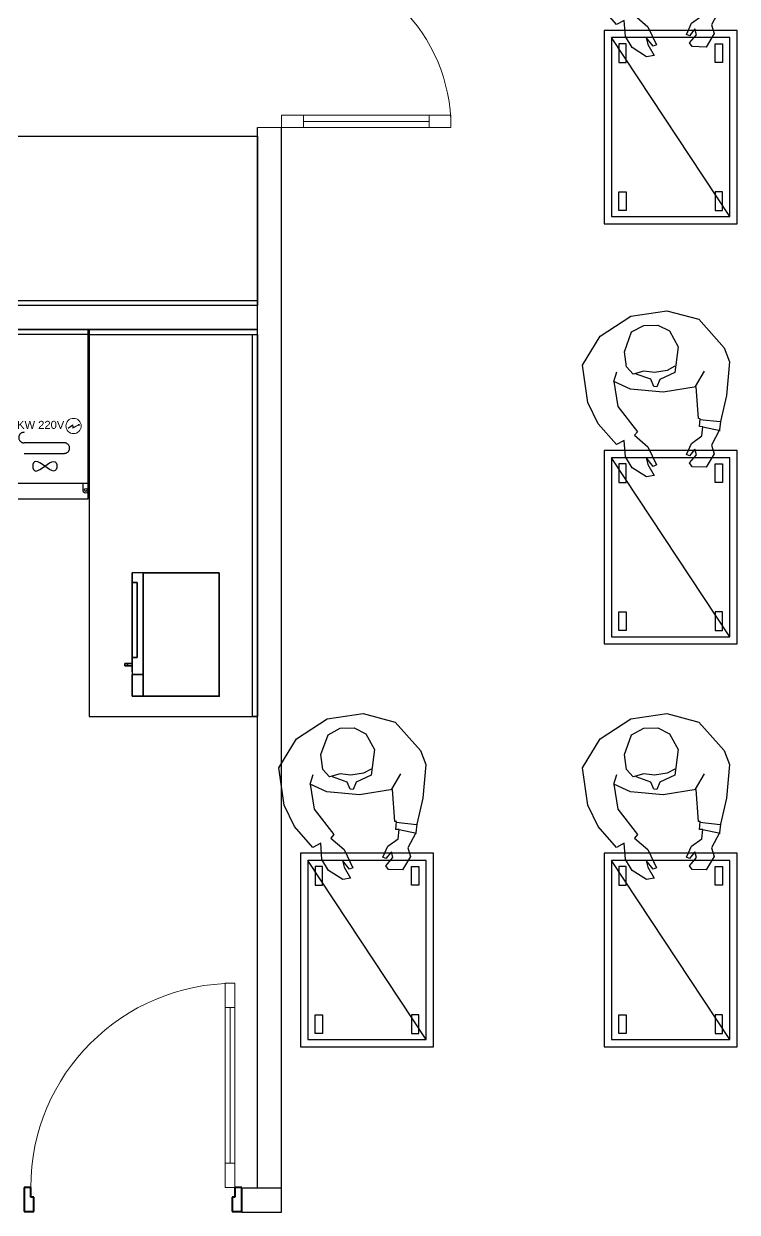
# Model space of a CAD drawing. Header units: millimetres. Extents: x 1531071 to 1560283, y -701792 to -691067.
# Drawn here: x 1553820.6 to 1554115.5, y -700198.1 to -699706.7 of the extents above; entities that cross this region are included whole.
import ezdxf

# ---------------------------------------------------------------- set-up
doc = ezdxf.new("R2010")
doc.units = ezdxf.units.MM
doc.header["$LTSCALE"] = 20
doc.header["$MEASUREMENT"] = 0
doc.linetypes.add('DASHED', pattern=[19.05, 12.7, -6.35])
for name, color, linetype, lineweight in [('0 CE DOOR', 150, 'Continuous', 18), ('GRC-Ekipman', 4, 'Continuous', 25), ('wall ext', 30, 'Continuous', 30)]:
    doc.layers.add(name, color=color, linetype=linetype, lineweight=lineweight)
for name, color, linetype in [('Kıtc-002 Çizgi', 7, 'Continuous'), ('Kıtc-011 Elk Tes Yazı 001', 1, 'Continuous'), ('Kıtc-014 Elk Tes İşaretler', 1, 'Continuous'), ('Kıtc-039 İnsan', 32, 'Continuous'), ('SOŞUK ODA PANELİ', 4, 'Continuous')]:
    doc.layers.add(name, color=color, linetype=linetype)
for name, color, linetype, lineweight, true_color in [('Двери ArchiCAD_Ном._пера__23', 7, 'Continuous', 40, 0xff6600), ('Двери ArchiCAD_Ном._пера__3', 7, 'Continuous', 20, 0xff6600), ('Двери ArchiCAD_Ном._пера__47', 7, 'Continuous', 25, 0x373737), ('Окна ArchiCAD_Ном._пера__3', 7, 'Continuous', 20, 0xff6600)]:
    doc.layers.add(name, color=color, linetype=linetype, lineweight=lineweight, true_color=true_color)
doc.styles.get("Standard").update_dxf_attribs({"font": 'tahoma.ttf', "height": 10})

# ---------------------------------------------------------------- blocks, each defined once
blk = doc.blocks.new('Однопольная дверь 17')
at = {"layer": 'Двери ArchiCAD_Ном._пера__23', "linetype": 'Continuous'}
for p, q in [((-422, 0), (-450, 0)), ((-450, 0), (-450, -100)), ((-422, -40), (-422, 0)), ((450, 0), (422, 0)), ((422, 0), (422, -40)), ((450, -100), (450, 0)), ((-410, -40), (-422, -40)), ((-410, -100), (-410, -40)), ((422, -40), (410, -40)), ((410, -40), (410, -100)), ((-450, -100), (-410, -100)), ((410, -100), (450, -100))]:
    blk.add_line(p, q, dxfattribs=at)
at = {"layer": 'Двери ArchiCAD_Ном._пера__3', "linetype": 'Continuous'}
for p, q in [((382, 744), (382, 844)), ((382, 844), (422, 844)), ((422, 844), (422, 744)), ((382, 744), (402, 744)), ((382, 100), (382, 744)), ((422, 744), (382, 744)), ((402, 744), (422, 744)), ((402, 100), (402, 744)), ((402, 744), (402, 100)), ((402, 744), (402, 100)), ((422, 744), (422, 100)), ((402, 100), (382, 100)), ((382, 0), (382, 100)), ((382, 100), (422, 100)), ((422, 100), (402, 100)), ((422, 100), (422, 0)), ((422, 0), (382, 0))]:
    blk.add_line(p, q, dxfattribs=at)
blk.add_arc((422, 0), 844, 90, 180, dxfattribs=at)
at = {"layer": 'Двери ArchiCAD_Ном._пера__47', "linetype": 'Continuous'}
for p, q in [((-450, 0), (-450, -100)), ((450, 0), (450, -100))]:
    blk.add_line(p, q, dxfattribs=at)
blk = doc.blocks.new('KAPI 10 X 80')
at = {"layer": '0 CE DOOR', "ltscale": 2}
for p, q in [((5, 80), (10, 80)), ((5, 71), (10, 71)), ((5, 10), (5, 70)), ((10, 70), (10, 10)), ((7.5, 19), (7.5, 61)), ((10, 19), (5, 19)), ((0, 10), (5, 10)), ((5, 10), (5, 0)), ((10, 10), (5, 10)), ((75, 10), (75, 0)), ((80, 10), (75, 10)), ((5, 0), (0, 0)), ((75, 0), (80, 0))]:
    blk.add_line(p, q, dxfattribs=at)
at = {"layer": '0 CE DOOR'}
for p, q in [((5, 80), (5, 70)), ((10, 70), (10, 80)), ((7.5, 61), (7.5, 71))]:
    blk.add_line(p, q, dxfattribs=at)
blk.add_arc((5, 10), 70, 0, 90, dxfattribs=at)
blk = doc.blocks.new('A$C580B273A')
at = {"layer": 'Kıtc-039 İnsan', "linetype": 'ByBlock'}
blk.add_line((3, 3), (77, 52), dxfattribs=at)
at = {"layer": 'Kıtc-039 İnsan', "linetype": 'ByBlock', "elevation": 0}
blk.add_lwpolyline([(106.33, 16.93), (104.11, 30.67), (105.36, 44.13), (108.55, 51.06), (98.18, 49.41), (87.72, 41.19), (86.28, 42.43), (81.5, 36.95), (74, 33.31), (73.42, 34.75), (77.04, 37.67), (74.23, 36.99), (69.68, 34.29), (69.13, 37.47), (72.87, 43.4), (77.44, 46.17), (84.11, 46.66), (82.42, 49.88), (91.06, 57.52), (99.89, 61.74), (115.27, 63.94), (127.25, 56.67), (135.53, 44.01), (137.8, 29.14), (134.26, 15.8), (122.5, 5.45), (116.72, 3.13), (102.79, 4.49), (92.02, 6.85), (88.49, 7.36), (82.26, 10.6), (78.68, 9.5), (73.09, 12.9), (73.28, 18.61), (74.83, 19.67), (78.24, 16.87), (80.59, 17.45), (77.77, 19.71), (78.37, 20.99), (82.95, 18.93), (86.02, 14.69), (89.76, 14.24), (89.87, 15.63), (93.13, 15.29), (93.19, 15.99)], close=True, dxfattribs=at)
at = {"layer": 'Kıtc-039 İnsan', "linetype": 'ByBlock'}
for points in [[(0, 0), (80, 0), (80, 55), (0, 55)], [(3, 3), (77, 3), (77, 52), (3, 52)], [(5.5, 48.92), (13.24, 48.92), (13.24, 45.93), (5.5, 45.93)], [(74.5, 48.92), (66.76, 48.92), (66.76, 45.93), (74.5, 45.93)], [(5.5, 6.08), (13.24, 6.08), (13.24, 9.07), (5.5, 9.07)], [(74.5, 6.08), (66.76, 6.08), (66.76, 9.07), (74.5, 9.07)]]:
    blk.add_lwpolyline(points, close=True, dxfattribs=at)
at = {"layer": 'Kıtc-039 İnsan', "linetype": 'ByBlock', "elevation": 0}
for points in [[(108.55, 51.06), (112.5, 49.78)], [(114.84, 25.81), (113.1, 29.02), (112.29, 34.25), (112.79, 38.62), (111.6, 43.04), (114.63, 45.83), (120.81, 46.6), (129, 43.63), (131.72, 38.6), (131.8, 32.87), (129.45, 27.99), (122.9, 24.37), (112.31, 25.76), (109.34, 31.95), (106.33, 33.28), (106.47, 34.49), (109.44, 35.67), (111.54, 41.75)], [(92.86, 15.45), (91.96, 7.07)], [(106.49, 17.19), (112.86, 13.56)], [(89.76, 14.24), (88.33, 7.09)]]:
    blk.add_lwpolyline(points, dxfattribs=at)
blk = doc.blocks.new('A$C4E3860C5')
at = {"layer": 'Kıtc-014 Elk Tes İşaretler', "linetype": 'Continuous', "lineweight": 0}
for p, q in [((2.9, 3.66), (0.96, 2.3)), ((0.96, 2.3), (1, 2.21)), ((1, 2.21), (2.81, 3.48)), ((2.81, 3.48), (2.9, 2.31)), ((3, 2.49), (2.9, 3.66)), ((2.9, 2.31), (5.24, 3.52)), ((5.18, 3.62), (3, 2.49)), ((5.66, 3.81), (5.09, 3.77)), ((5.09, 3.77), (5.17, 3.64)), ((5.17, 3.64), (5.34, 3.36)), ((5.24, 3.52), (5.19, 3.62)), ((5.34, 3.36), (5.66, 3.81))]:
    blk.add_line(p, q, dxfattribs=at)
blk.add_circle((3.16, 3.16), 3.16, dxfattribs=at)
blk = doc.blocks.new('A$C4C105235')
at = {"layer": 'Kıtc-002 Çizgi'}
for points in [[(2, 3), (2, 6.5), (0, 6.5), (0, 3)], [(0, 6), (0, 0), (46.2, 0), (46.2, 6), (2, 6)], [(0, 5), (0, 1), (46.2, 1), (46.2, 5), (2, 5)]]:
    blk.add_lwpolyline(points, dxfattribs=at)
blk.add_circle((0.93, 3.71), 0.596, dxfattribs=at)
blk.add_arc((1, 3.75), 1.25, 216.8699, 323.1301, dxfattribs=at)
blk = doc.blocks.new('A$C1FF566C6')
at = {"layer": 'Kıtc-002 Çizgi', "color": 254}
for points in [[(6, 45.5), (0, 45.5), (0, 0), (6, 0), (6, 45.5)], [(1, 41.5), (1, 0), (5, 0), (5, 45.5)]]:
    blk.add_lwpolyline(points, dxfattribs=at)
blk = doc.blocks.new('140')
at = {"layer": 'Kıtc-002 Çizgi'}
for p, q in [((1556852.76, -697607.19), (1556713.26, -697607.19)), ((1556713.26, -697668.69), (1556852.76, -697668.69)), ((1556820.33, -697675.19), (1556820.33, -697668.69))]:
    blk.add_line(p, q, dxfattribs=at)
blk.add_lwpolyline([(1556852.76, -697675.19), (1556852.76, -697605.19), (1556713.26, -697605.19), (1556713.26, -697675.19)], close=True, dxfattribs=at)
at = {"layer": 'Kıtc-002 Çizgi', "linetype": 'DASHED'}
for points in [[(1556842.93, -697652.01), (1556826.26, -697652.01, -1), (1556826.26, -697647.66)], [(1556826.26, -697656.35), (1556842.93, -697656.35, 1), (1556842.93, -697652.01)]]:
    blk.add_lwpolyline(points, format="xyb", dxfattribs=at)
at = {"layer": 'Kıtc-002 Çizgi', "linetype": 'DASHED', "ltscale": 0.1}
blk.add_lwpolyline([(1556838.49, -697663.66), (1556837.73, -697663.49), (1556836.84, -697663.04), (1556835.87, -697662.4), (1556834.85, -697661.66), (1556833.84, -697660.93), (1556832.86, -697660.29), (1556831.97, -697659.83), (1556831.21, -697659.66), (1556830.62, -697659.83), (1556830.19, -697660.29), (1556829.93, -697660.93), (1556829.85, -697661.66), (1556829.93, -697662.4), (1556830.19, -697663.04), (1556830.62, -697663.49), (1556831.21, -697663.66), (1556831.97, -697663.49), (1556832.86, -697663.04), (1556833.84, -697662.4), (1556834.85, -697661.66), (1556835.87, -697660.93), (1556836.84, -697660.29), (1556837.73, -697659.83), (1556838.49, -697659.66), (1556839.09, -697659.83), (1556839.51, -697660.29), (1556839.77, -697660.93), (1556839.85, -697661.66), (1556839.77, -697662.4), (1556839.51, -697663.04), (1556839.09, -697663.49)], close=True, dxfattribs=at)
at = {"layer": 'Kıtc-002 Çizgi'}
blk.add_lwpolyline([(1556850.76, -697672.19), (1556850.76, -697668.69), (1556852.76, -697668.69), (1556852.76, -697672.19)], dxfattribs=at)
blk.add_circle((1556851.83, -697671.48), 0.596, dxfattribs=at)
at = {"layer": 'Kıtc-002 Çizgi', "color": 254}
for centre, start, end in [((1556721.64, -697673.33), 270.8691, 357.3948), ((1556812.75, -697673.33), 182.6052, 269.1309)]:
    blk.add_arc(centre, 40.86, start, end, dxfattribs=at)
at = {"layer": 'Kıtc-002 Çizgi'}
blk.add_arc((1556851.76, -697671.44), 1.25, 216.8699, 323.1301, dxfattribs=at)
for name, p in [('A$C4E3860C5', (1556843.59, -697648.2)), ('A$C4C105235', (1556716.26, -697675.19)), ('A$C1FF566C6', (1556716.26, -697714.19))]:
    blk.add_blockref(name, p, dxfattribs=at)
at = {"layer": 'Kıtc-002 Çizgi', "xscale": -1}
for name, p in [('A$C4C105235', (1556818.13, -697675.19)), ('A$C1FF566C6', (1556818.13, -697714.19))]:
    blk.add_blockref(name, p, dxfattribs=at)
at = {"layer": 'Kıtc-011 Elk Tes Yazı 001', "insert": (1556813.12, -697642.92), "char_height": 3.3081, "attachment_point": 1}
blk.add_mtext_dynamic_manual_height_columns('{\\f@Arial Unicode MS|b0|i0|c162|p34;0,35 KW 220V }', width=30.2799, gutter_width=50, heights=[0], dxfattribs=at)
blk = doc.blocks.new('mikrodalda f.23lt')
at = {"color": 251}
blk.add_line((0, -31.5), (51, -31.5), dxfattribs=at)
blk.add_lwpolyline([(0, -36), (51, -36), (51, 0), (0, 0)], close=True)
at = {"color": 251, "extrusion": (-6.58145e-08, -1, 0), "elevation": 36}
blk.add_lwpolyline([(0, 90), (0, 120.6), (41, 120.6), (41, 90)], close=True, dxfattribs=at)
at = {"color": 251}
for points in [[(8.32, -34, 105.23), (11.09, -34, 108)], [(9.32, -34, 108.23), (12.09, -34, 111)], [(15.36, -34, 98.27), (16.74, -34, 99.65)], [(18.25, -34, 108.27), (19.64, -34, 109.65)], [(18.25, -34, 103.5), (19.64, -34, 104.88)], [(24.22, -34, 98.27), (25.6, -34, 99.65)], [(27.12, -34, 103.5), (28.5, -34, 104.88)], [(27.12, -34, 108.27), (28.5, -34, 109.65)]]:
    blk.add_polyline3d(points, dxfattribs=at)
blk.add_point((51, 0))
for points in [[(4, -34, 94), (4, -34, 116.6), (35, -34, 116.6), (35, -34, 94)], [(4, -34, 94), (4, -36, 94), (35, -36, 94), (35, -34, 94)], [(4, -34, 116.6), (4, -36, 116.6), (35, -36, 116.6), (35, -34, 116.6)], [(4, -34, 94), (4, -34, 116.6), (4, -36, 116.6), (4, -36, 94)], [(35, -34, 94), (35, -34, 116.6), (35, -36, 116.6), (35, -36, 94)]]:
    blk.add_3dface(points, dxfattribs=at)
mesh = blk.add_polymesh((6, 3))
for k, corner in enumerate([(51, -31.5, 120.6), (51, -31.5, 90), (51, -31.5, 90), (0, -31.5, 120.6), (0, -31.5, 90), (0, -31.5, 90), (0, 0, 120.6), (0, 0, 90), (0, -31.5, 90), (51, 0, 120.6), (51, 0, 90), (51, -31.5, 90), (51, 0, 120.6), (51, 0, 120.6), (51, -31.5, 120.6), (0, 0, 120.6), (0, 0, 120.6), (0, -31.5, 120.6)]):
    mesh.set_mesh_vertex(divmod(k, 3), corner)
mesh = blk.add_polymesh((6, 3), dxfattribs=at)
for k, corner in enumerate([(51, -36, 120.6), (51, -36, 90), (51, -36, 90), (42, -36, 120.6), (42, -36, 90), (42, -36, 90), (42, -31.5, 120.6), (42, -31.5, 90), (42, -36, 90), (51, -31.5, 120.6), (51, -31.5, 90), (51, -36, 90), (51, -31.5, 120.6), (51, -31.5, 120.6), (51, -36, 120.6), (42, -31.5, 120.6), (42, -31.5, 120.6), (42, -36, 120.6)]):
    mesh.set_mesh_vertex(divmod(k, 3), corner)
mesh = blk.add_polymesh((6, 3), dxfattribs=at)
for k, corner in enumerate([(38.51, -39, 103.73), (38.51, -39, 102.73), (38.51, -39, 102.73), (37.51, -39, 103.73), (37.51, -39, 102.73), (37.51, -39, 102.73), (37.51, -36, 103.73), (37.51, -36, 102.73), (37.51, -39, 102.73), (38.51, -36, 103.73), (38.51, -36, 102.73), (38.51, -39, 102.73), (38.51, -36, 103.73), (38.51, -36, 103.73), (38.51, -39, 103.73), (37.51, -36, 103.73), (37.51, -36, 103.73), (37.51, -39, 103.73)]):
    mesh.set_mesh_vertex(divmod(k, 3), corner)
mesh = blk.add_polymesh((6, 3), dxfattribs=at)
for k, corner in enumerate([(38.51, -39, 109.73), (38.51, -39, 108.73), (38.51, -39, 108.73), (37.51, -39, 109.73), (37.51, -39, 108.73), (37.51, -39, 108.73), (37.51, -36, 109.73), (37.51, -36, 108.73), (37.51, -39, 108.73), (38.51, -36, 109.73), (38.51, -36, 108.73), (38.51, -39, 108.73), (38.51, -36, 109.73), (38.51, -36, 109.73), (38.51, -39, 109.73), (37.51, -36, 109.73), (37.51, -36, 109.73), (37.51, -39, 109.73)]):
    mesh.set_mesh_vertex(divmod(k, 3), corner)
mesh = blk.add_polymesh((6, 3), dxfattribs=at)
for k, corner in enumerate([(38.51, -39, 108.73), (38.51, -39, 103.73), (38.51, -39, 103.73), (37.51, -39, 108.73), (37.51, -39, 103.73), (37.51, -39, 103.73), (37.51, -38, 108.73), (37.51, -38, 103.73), (37.51, -39, 103.73), (38.51, -38, 108.73), (38.51, -38, 103.73), (38.51, -39, 103.73), (38.51, -38, 108.73), (38.51, -38, 108.73), (38.51, -39, 108.73), (37.51, -38, 108.73), (37.51, -38, 108.73), (37.51, -39, 108.73)]):
    mesh.set_mesh_vertex(divmod(k, 3), corner)

msp = doc.modelspace()

# ---------------------------------------------------------------- linework, layer by layer
at = {"color": 0, "lineweight": 30, "ltscale": 0.5}
for points in [[(1553910.71, -700198.1), (1553927.21, -700198.1), (1553927.21, -699749.56)], [(1553917.21, -700188.11), (1553917.21, -699749.56)], [(1553917.21, -699823.17), (1553627.21, -699823.17)], [(1553917.21, -699833.17), (1553627.21, -699833.17)], [(1553910.71, -700198.11), (1553927.21, -700198.11), (1553927.21, -700188.11), (1553910.71, -700188.11)]]:
    msp.add_lwpolyline(points, dxfattribs=at)
at = {"layer": 'SOŞUK ODA PANELİ', "color": 0, "lineweight": -3, "ltscale": 0.5}
for p, q in [((1553804.71, -699821.17), (1553917.21, -699821.17)), ((1553697.21, -699833.17), (1553917.21, -699833.17)), ((1553697.21, -699833.17), (1553917.21, -699833.17))]:
    msp.add_line(p, q, dxfattribs=at)
for points in [[(1553917.21, -699823.17), (1553804.71, -699823.17), (1553804.71, -699753.17), (1553917.21, -699753.17)], [(1553847.21, -699835.17), (1553917.21, -699835.17), (1553917.21, -699833.17), (1553847.21, -699833.17)], [(1553847.71, -699993.17), (1553917.21, -699993.17), (1553917.21, -699833.17), (1553847.71, -699833.17)], [(1553915.21, -699835.17), (1553917.21, -699835.17), (1553917.21, -699993.17), (1553915.21, -699993.17)]]:
    msp.add_lwpolyline(points, close=True, dxfattribs=at)
at = {"layer": 'wall ext', "color": 0, "lineweight": -3, "ltscale": 0.5}
msp.add_lwpolyline([(1553910.71, -700198.11), (1553910.71, -700188.11)], dxfattribs=at)

# ---------------------------------------------------------------- block references
at = {"color": 0, "lineweight": 30, "ltscale": 0.5, "xscale": -1, "rotation": 270}
msp.add_blockref('KAPI 10 X 80', (1553917.21, -699754.56), dxfattribs=at)
at = {"layer": 'GRC-Ekipman', "linetype": 'Continuous', "rotation": 270}
msp.add_blockref('mikrodalda f.23lt', (1553901.42, -699933.71), dxfattribs=at)
at = {"layer": 'Kıtc-002 Çizgi', "rotation": 90}
for p in [(1554115.52, -699789.46, 0), (1554115.52, -699963.15, 0), (1553990, -700129.69, 0), (1554115.52, -700129.69, 0)]:
    msp.add_blockref('A$C580B273A', p, dxfattribs=at)
at = {"layer": 'SOŞUK ODA PANELİ', "color": 0, "lineweight": -3}
msp.add_blockref('140', (-3005.55, -2227.98), dxfattribs=at)
at = {"layer": 'Окна ArchiCAD_Ном._пера__3', "linetype": 'Continuous', "xscale": 0.1, "yscale": 0.1, "zscale": 100}
msp.add_blockref('Однопольная дверь 17', (1553865.71, -700187.86), dxfattribs=at)

doc.saveas('drawing.dxf')
